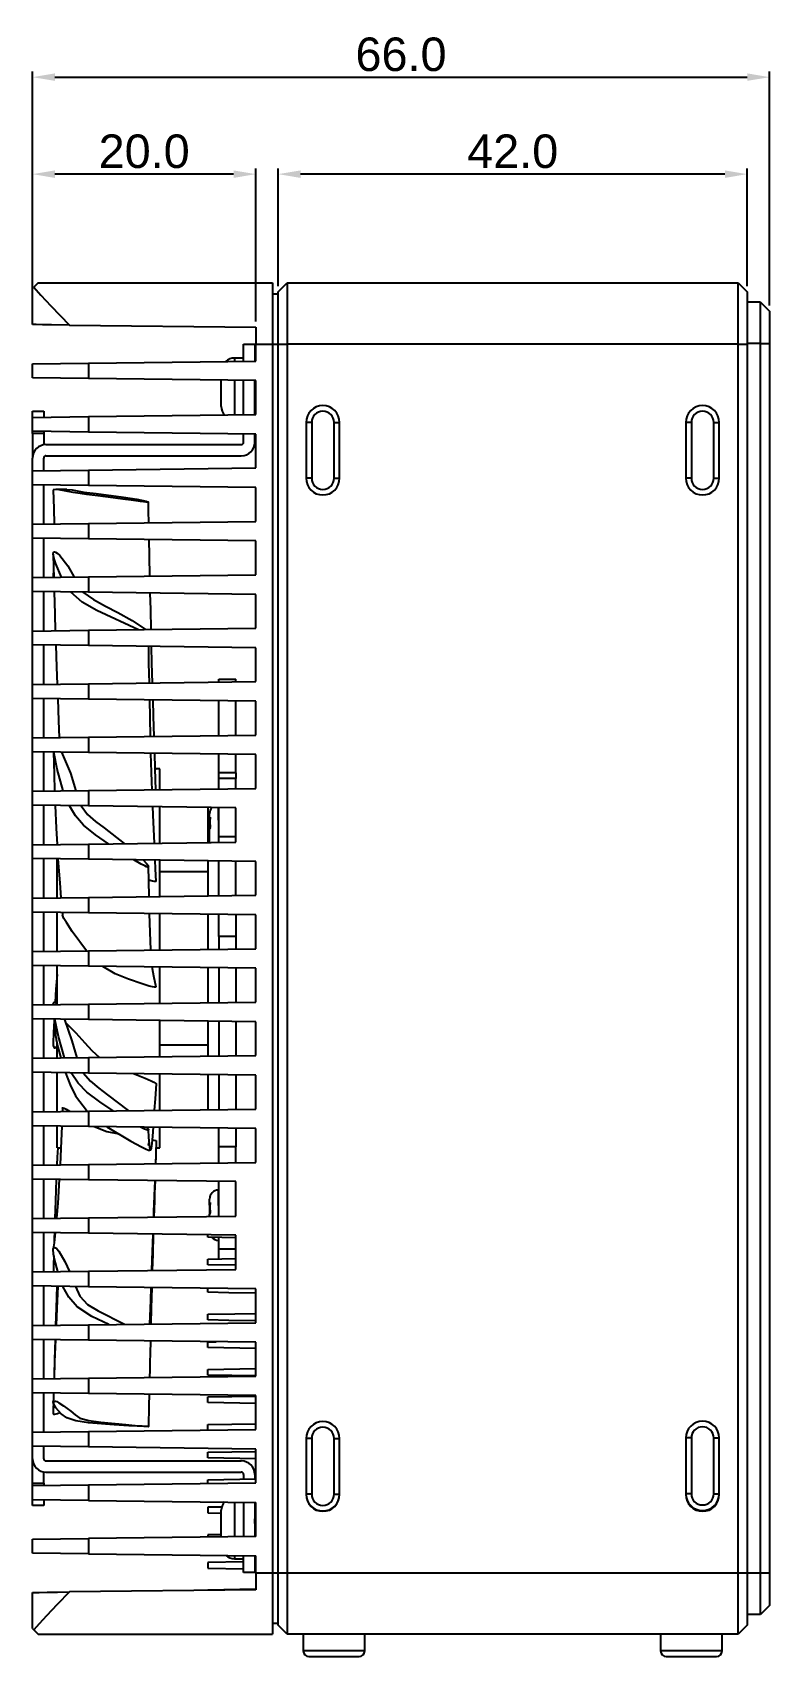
# Model space of a CAD drawing. Header units: millimetres. Extents: x 113 to 1101, y 63 to 734.
# Drawn here: x 512.1 to 578.1, y 487.3 to 632.7 of the extents above; entities that cross this region are included whole.
import ezdxf

# ---------------------------------------------------------------- set-up
doc = ezdxf.new("R2010")
doc.units = ezdxf.units.MM
doc.styles.get("Standard").update_dxf_attribs({"font": 'arial.ttf'})
doc.dimstyles.get("Standard").update_dxf_attribs({"dimtxt": 3, "dimasz": 2, "dimexe": 0.5, "dimexo": 0.5, "dimgap": 0.5, "dimtad": 1, "dimdec": 1, "dimzin": 0, "dimdsep": 46, "dimtxsty": 'Standard', "dimcen": 0.09, "dimclrd": 253, "dimclre": 253, "dimclrt": 6, "dimadec": 0, "dimazin": 0, "dimtfac": 1, "dimtdec": 1, "dimtofl": 0, "dimtmove": 0, "dimatfit": 3, "dimfxl": 1, "dimtolj": 1, "dimtzin": 0, "dimarcsym": 0})

# ---------------------------------------------------------------- blocks, each defined once
blk = doc.blocks.new('*D4')
at = {"color": 253, "lineweight": -2}
for p, q in [((512.09, 610.32), (512.09, 629.23)), ((514.09, 628.73), (576.09, 628.73)), ((578.09, 608.28), (578.09, 629.23))]:
    blk.add_line(p, q, dxfattribs=at)
at = {"color": 253}
for points in [[(514.09, 629.07), (514.09, 628.4), (512.09, 628.73)], [(576.09, 629.07), (576.09, 628.4), (578.09, 628.73)]]:
    blk.add_solid(points, dxfattribs=at)
at = {"layer": 'Defpoints', "color": 0}
for p in [(578.09, 628.73), (512.09, 609.82), (578.09, 607.78)]:
    blk.add_point(p, dxfattribs=at)
at = {"color": 6, "insert": (545.09, 630.76), "char_height": 3, "attachment_point": 5}
blk.add_mtext('\\A1;66.0', dxfattribs=at)
blk = doc.blocks.new('*D5')
at = {"color": 253, "lineweight": -2}
for p, q in [((534.09, 610.02), (534.09, 620.55)), ((574.09, 620.05), (536.09, 620.05)), ((576.09, 610.02), (576.09, 620.55))]:
    blk.add_line(p, q, dxfattribs=at)
at = {"color": 253}
for points in [[(536.09, 620.38), (536.09, 619.71), (534.09, 620.05)], [(574.09, 620.38), (574.09, 619.71), (576.09, 620.05)]]:
    blk.add_solid(points, dxfattribs=at)
at = {"layer": 'Defpoints', "color": 0}
for p in [(534.09, 620.05), (534.09, 609.52), (576.09, 609.52)]:
    blk.add_point(p, dxfattribs=at)
at = {"color": 6, "insert": (555.09, 622.08), "char_height": 3, "attachment_point": 5}
blk.add_mtext('\\A1;42.0', dxfattribs=at)
blk = doc.blocks.new('*D6')
at = {"color": 253, "lineweight": -2}
for p, q in [((512.09, 607.08), (512.09, 620.55)), ((530.09, 620.05), (514.09, 620.05)), ((532.09, 606.84), (532.09, 620.55))]:
    blk.add_line(p, q, dxfattribs=at)
at = {"color": 253}
for points in [[(514.09, 620.38), (514.09, 619.71), (512.09, 620.05)], [(530.09, 620.38), (530.09, 619.71), (532.09, 620.05)]]:
    blk.add_solid(points, dxfattribs=at)
at = {"layer": 'Defpoints', "color": 0}
for p in [(512.09, 620.05), (512.09, 606.58), (532.09, 606.34)]:
    blk.add_point(p, dxfattribs=at)
at = {"color": 6, "insert": (522.09, 622.08), "char_height": 3, "attachment_point": 5}
blk.add_mtext('\\A1;20.0', dxfattribs=at)

msp = doc.modelspace()

# ---------------------------------------------------------------- linework, layer by layer
for p, q in [((512.59, 610.32), (512.2, 609.94)), ((512.59, 610.32), (533.59, 610.32)), ((533.59, 610.32), (533.59, 604.82)), ((533.59, 609.32), (534.09, 609.32)), ((534.09, 609.52), (534.89, 610.32)), ((534.09, 604.82), (534.09, 609.52)), ((534.89, 610.32), (575.29, 610.32)), ((534.89, 610.32), (534.89, 604.82)), ((575.29, 610.32), (576.09, 609.52)), ((575.29, 604.82), (575.29, 610.32)), ((576.09, 609.52), (576.09, 604.82)), ((577.29, 608.58), (576.09, 608.58)), ((577.29, 608.58), (578.09, 607.78)), ((577.29, 604.88), (577.29, 608.58)), ((515.39, 606.54), (532.09, 606.34)), ((578.09, 607.78), (578.09, 604.88)), ((532.09, 606.34), (532.09, 604.82)), ((530.99, 603.58), (530.19, 603.58)), ((530.19, 603.58), (530.19, 603.28)), ((530.99, 604.83), (531.99, 604.83)), ((530.99, 603.29), (530.99, 604.83)), ((531.99, 604.83), (531.99, 603.3)), ((532.09, 604.82), (533.59, 604.82)), ((532.09, 603.3), (532.09, 604.82)), ((533.59, 604.82), (534.09, 604.82)), ((533.59, 604.82), (533.59, 494.82)), ((534.09, 604.82), (534.89, 604.82)), ((534.09, 494.82), (534.09, 604.82)), ((575.29, 604.82), (534.89, 604.82)), ((534.89, 604.82), (534.89, 494.82)), ((575.29, 604.82), (576.09, 604.82)), ((575.29, 494.82), (575.29, 604.82)), ((577.29, 604.88), (576.09, 604.88)), ((576.09, 604.82), (576.09, 494.82)), ((577.29, 604.88), (578.09, 604.88)), ((577.29, 494.78), (577.29, 604.88)), ((578.09, 604.88), (578.09, 494.78)), ((512.09, 603.06), (517.09, 603.12)), ((512.09, 601.8), (512.09, 603.06)), ((517.09, 603.12), (532.09, 603.3)), ((517.09, 603.12), (517.09, 601.74)), ((517.09, 601.74), (512.09, 601.8)), ((532.09, 601.56), (517.09, 601.74)), ((528.99, 601.18), (528.99, 601.59)), ((528.99, 601.18), (528.99, 601.18)), ((530.19, 601.58), (530.19, 598.5)), ((530.99, 598.51), (530.99, 601.57)), ((531.99, 598.52), (531.99, 601.56)), ((532.09, 598.52), (532.09, 601.56)), ((528.99, 600.48), (528.99, 600.48)), ((528.99, 599.32), (528.99, 600.48)), ((528.99, 599.23), (528.99, 599.23)), ((532.05, 599.6), (532.09, 599.6)), ((512.09, 598.27), (512.09, 598.83)), ((512.09, 598.83), (513.09, 598.83)), ((512.09, 598.27), (517.09, 598.34)), ((512.09, 597.02), (512.09, 598.27)), ((513.09, 598.83), (513.09, 598.29)), ((517.09, 598.34), (532.09, 598.52)), ((517.09, 598.34), (517.09, 596.96)), ((536.59, 597.82), (536.59, 597.82)), ((536.59, 597.82), (536.59, 592.82)), ((537.09, 597.82), (536.59, 597.82)), ((537.09, 597.82), (537.09, 592.82)), ((539.09, 597.82), (539.59, 597.82)), ((539.09, 592.82), (539.09, 597.82)), ((539.59, 597.82), (539.59, 597.82)), ((539.59, 592.82), (539.59, 597.82)), ((570.59, 597.82), (570.59, 592.82)), ((571.09, 597.82), (570.59, 597.82)), ((571.09, 597.82), (571.09, 592.82)), ((573.09, 597.82), (573.59, 597.82)), ((573.09, 592.82), (573.09, 597.82)), ((573.59, 592.82), (573.59, 597.82)), ((517.09, 596.96), (512.09, 597.02)), ((512.09, 596.83), (512.09, 597.02)), ((512.09, 596.83), (512.09, 594.63)), ((513.09, 596.83), (512.09, 596.83)), ((513.09, 597), (513.09, 596.83)), ((513.09, 596.83), (513.09, 595.81)), ((532.09, 596.77), (517.09, 596.96)), ((530.99, 596.03), (530.99, 596.79)), ((531.99, 596.03), (531.99, 596.77)), ((532.09, 593.74), (532.09, 596.77)), ((513.29, 595.83), (530.79, 595.83)), ((513.29, 594.83), (530.79, 594.83)), ((512.09, 593.49), (512.09, 594.63)), ((512.09, 593.49), (517.09, 593.55)), ((512.09, 592.23), (512.09, 593.49)), ((513.09, 593.5), (513.09, 594.63)), ((517.09, 593.55), (532.09, 593.74)), ((517.09, 593.55), (517.09, 592.17)), ((517.09, 592.17), (512.09, 592.23)), ((512.09, 588.71), (512.09, 592.23)), ((513.09, 588.72), (513.09, 592.22)), ((532.09, 591.99), (517.09, 592.17)), ((532.09, 588.95), (532.09, 591.99)), ((537.09, 592.82), (536.59, 592.82)), ((539.09, 592.82), (539.59, 592.82)), ((571.09, 592.82), (570.59, 592.82)), ((573.09, 592.82), (573.59, 592.82)), ((515.16, 591.8), (514.2, 591.8)), ((517.09, 588.77), (532.09, 588.95)), ((512.09, 588.71), (517.09, 588.77)), ((512.09, 587.45), (512.09, 588.71)), ((517.09, 588.77), (517.09, 587.39)), ((517.09, 587.39), (512.09, 587.45)), ((512.09, 583.93), (512.09, 587.45)), ((513.09, 583.94), (513.09, 587.44)), ((532.09, 587.21), (517.09, 587.39)), ((532.09, 584.17), (532.09, 587.21)), ((512.09, 583.93), (517.09, 583.99)), ((512.09, 582.67), (512.09, 583.93)), ((517.09, 583.99), (532.09, 584.17)), ((517.09, 583.99), (517.09, 582.61)), ((517.09, 582.61), (512.09, 582.67)), ((512.09, 579.14), (512.09, 582.67)), ((513.09, 579.16), (513.09, 582.66)), ((532.09, 582.42), (517.09, 582.61)), ((532.09, 579.39), (532.09, 582.42)), ((512.09, 579.14), (517.09, 579.21)), ((512.09, 577.89), (512.09, 579.14)), ((517.09, 579.21), (532.09, 579.39)), ((517.09, 579.21), (517.09, 577.83)), ((517.09, 577.83), (512.09, 577.89)), ((512.09, 574.36), (512.09, 577.89)), ((513.09, 574.37), (513.09, 577.87)), ((532.09, 577.64), (517.09, 577.83)), ((532.09, 574.61), (532.09, 577.64)), ((512.09, 574.36), (517.09, 574.42)), ((517.09, 574.42), (532.09, 574.61)), ((517.09, 574.42), (517.09, 573.04)), ((528.79, 574.57), (528.79, 574.83)), ((528.79, 574.83), (530.29, 574.83)), ((530.29, 574.58), (530.29, 574.83)), ((512.09, 573.1), (512.09, 574.36)), ((517.09, 573.04), (512.09, 573.1)), ((512.09, 569.58), (512.09, 573.1)), ((513.09, 569.59), (513.09, 573.09)), ((532.09, 572.86), (517.09, 573.04)), ((528.79, 569.78), (528.79, 572.9)), ((530.29, 569.8), (530.29, 572.88)), ((532.09, 569.82), (532.09, 572.86)), ((512.09, 569.58), (517.09, 569.64)), ((512.09, 568.32), (512.09, 569.58)), ((517.09, 569.64), (532.09, 569.82)), ((517.09, 569.64), (517.09, 568.26)), ((517.09, 568.26), (512.09, 568.32)), ((512.09, 564.8), (512.09, 568.32)), ((513.09, 564.81), (513.09, 568.31)), ((532.09, 568.08), (517.09, 568.26)), ((528.79, 566.43), (528.79, 568.12)), ((530.29, 566.43), (530.29, 568.1)), ((532.09, 565.04), (532.09, 568.08)), ((523.49, 566.79), (523.08, 566.79)), ((523.49, 564.94), (523.49, 566.79)), ((530.29, 566.43), (528.79, 566.43)), ((528.79, 565.93), (528.79, 566.43)), ((528.79, 565), (528.79, 565.93)), ((530.29, 565.93), (528.79, 565.93)), ((530.29, 566.43), (530.29, 565.93)), ((530.29, 565.02), (530.29, 565.93)), ((512.09, 564.8), (517.09, 564.86)), ((512.09, 563.54), (512.09, 564.8)), ((517.09, 564.86), (532.09, 565.04)), ((517.09, 564.86), (517.09, 563.48)), ((517.09, 563.48), (512.09, 563.54)), ((512.09, 560.01), (512.09, 563.54)), ((513.09, 560.02), (513.09, 563.53)), ((530.29, 563.32), (517.09, 563.48)), ((523.49, 560.15), (523.49, 563.4)), ((527.79, 563.35), (527.79, 560.21)), ((527.94, 562.31), (527.94, 562.78)), ((528.74, 562.19), (528.74, 563.34)), ((528.79, 560.73), (528.79, 563.33)), ((530.29, 560.24), (530.29, 563.32)), ((527.94, 562.29), (527.94, 562.31)), ((527.94, 562.23), (527.94, 562.29)), ((527.94, 562.29), (528.02, 562.29)), ((527.94, 562.23), (528.01, 562.23)), ((527.94, 562.23), (527.94, 561.39)), ((527.94, 560.26), (527.94, 561.39)), ((528.74, 562.19), (528.79, 562.19)), ((528.74, 562.19), (528.74, 560.22)), ((512.09, 560.01), (517.09, 560.07)), ((512.09, 558.76), (512.09, 560.01)), ((514.29, 560.04), (514.29, 560.1)), ((517.09, 560.07), (530.29, 560.24)), ((517.09, 560.07), (517.09, 558.7)), ((527.94, 560.26), (527.94, 560.21)), ((528.79, 560.22), (528.79, 560.73)), ((528.79, 560.73), (530.29, 560.73)), ((517.09, 558.7), (512.09, 558.76)), ((512.09, 555.23), (512.09, 558.76)), ((513.09, 555.24), (513.09, 558.74)), ((514.29, 555.26), (514.29, 558.73)), ((532.09, 558.51), (517.09, 558.7)), ((523.49, 555.37), (523.49, 558.62)), ((527.79, 558.57), (527.79, 555.42)), ((528.79, 555.43), (528.79, 558.55)), ((530.29, 555.45), (530.29, 558.53)), ((532.09, 555.48), (532.09, 558.51)), ((527.79, 557.58), (523.49, 557.58)), ((512.09, 555.23), (517.09, 555.29)), ((512.09, 553.97), (512.09, 555.23)), ((517.09, 555.29), (532.09, 555.48)), ((517.09, 555.29), (517.09, 553.91)), ((517.09, 553.91), (512.09, 553.97)), ((512.09, 550.45), (512.09, 553.97)), ((513.09, 550.46), (513.09, 553.96)), ((514.29, 550.48), (514.29, 553.95)), ((532.09, 553.73), (517.09, 553.91)), ((523.49, 550.59), (523.49, 553.84)), ((527.79, 553.78), (527.79, 550.64)), ((528.79, 551.8), (528.79, 553.77)), ((530.29, 553.75), (530.29, 551.8)), ((532.09, 550.69), (532.09, 553.73)), ((528.79, 551.8), (528.79, 550.65)), ((530.29, 551.8), (528.79, 551.8)), ((530.29, 551.8), (530.29, 550.67)), ((512.09, 550.45), (517.09, 550.51)), ((512.09, 549.19), (512.09, 550.45)), ((517.09, 550.51), (532.09, 550.69)), ((517.09, 550.51), (517.09, 549.13)), ((517.09, 549.13), (512.09, 549.19)), ((512.09, 545.67), (512.09, 549.19)), ((513.09, 545.68), (513.09, 549.18)), ((514.29, 545.7), (514.29, 549.16)), ((532.09, 548.95), (517.09, 549.13)), ((523.49, 545.8), (523.49, 549.05)), ((527.79, 549), (527.79, 545.86)), ((528.79, 548.99), (528.79, 545.87)), ((530.29, 548.97), (530.29, 545.89)), ((532.09, 545.91), (532.09, 548.95)), ((512.09, 545.67), (517.09, 545.73)), ((512.09, 544.41), (512.09, 545.67)), ((517.09, 545.73), (532.09, 545.91)), ((517.09, 545.73), (517.09, 544.35)), ((517.09, 544.35), (512.09, 544.41)), ((512.09, 540.88), (512.09, 544.41)), ((513.09, 540.9), (513.09, 544.4)), ((532.09, 544.16), (517.09, 544.35)), ((523.49, 541.02), (523.49, 544.27)), ((527.79, 544.22), (527.79, 541.07)), ((528.79, 544.2), (528.79, 541.09)), ((530.29, 544.19), (530.29, 541.11)), ((532.09, 541.13), (532.09, 544.16)), ((512.09, 540.88), (517.09, 540.94)), ((514.29, 540.91), (514.29, 542.19)), ((517.09, 540.94), (532.09, 541.13)), ((517.09, 540.94), (517.09, 539.56)), ((523.49, 542.08), (527.79, 542.08)), ((512.09, 539.63), (512.09, 540.88)), ((517.09, 539.56), (512.09, 539.63)), ((512.09, 536.1), (512.09, 539.63)), ((513.09, 536.11), (513.09, 539.61)), ((514.29, 536.13), (514.29, 539.6)), ((532.09, 539.38), (517.09, 539.56)), ((523.49, 536.24), (523.49, 539.49)), ((527.79, 539.43), (527.79, 536.29)), ((528.79, 539.42), (528.79, 536.3)), ((530.29, 539.4), (530.29, 536.32)), ((532.09, 536.34), (532.09, 539.38)), ((512.09, 536.1), (517.09, 536.16)), ((512.09, 534.84), (512.09, 536.1)), ((517.09, 536.16), (532.09, 536.34)), ((517.09, 536.16), (517.09, 534.78)), ((517.09, 534.78), (512.09, 534.84)), ((512.09, 531.32), (512.09, 534.84)), ((513.09, 531.33), (513.09, 534.83)), ((514.29, 532.87), (514.29, 534.82)), ((532.09, 534.6), (517.09, 534.78)), ((523.49, 532.87), (523.49, 534.7)), ((528.79, 532.97), (528.79, 534.64)), ((530.29, 534.62), (530.29, 532.97)), ((532.09, 531.56), (532.09, 534.6)), ((514.29, 532.87), (514.64, 532.87)), ((523.14, 532.87), (523.49, 532.87)), ((528.79, 531.52), (528.79, 532.97)), ((530.29, 532.97), (528.79, 532.97)), ((530.29, 531.54), (530.29, 532.97)), ((512.09, 531.32), (517.09, 531.38)), ((512.09, 530.06), (512.09, 531.32)), ((517.09, 531.38), (532.09, 531.56)), ((517.09, 531.38), (517.09, 530)), ((517.09, 530), (512.09, 530.06)), ((512.09, 526.54), (512.09, 530.06)), ((513.09, 526.55), (513.09, 530.05)), ((530.29, 529.84), (517.09, 530)), ((528.79, 526.74), (528.79, 529.86)), ((530.29, 526.76), (530.29, 529.84)), ((527.94, 527.81), (527.94, 528.28)), ((528.79, 529.08), (528.74, 529.08)), ((528.74, 527.69), (528.74, 529.08)), ((512.09, 526.54), (517.09, 526.6)), ((512.09, 525.28), (512.09, 526.54)), ((517.09, 526.6), (530.29, 526.76)), ((517.09, 526.6), (517.09, 525.22)), ((527.94, 527.79), (527.94, 527.81)), ((527.94, 527.73), (527.94, 527.79)), ((527.94, 527.79), (528.02, 527.79)), ((527.94, 527.73), (528.01, 527.73)), ((527.94, 527.73), (527.94, 526.89)), ((527.94, 526.73), (527.94, 526.89)), ((528.74, 527.69), (528.79, 527.69)), ((528.74, 527.69), (528.74, 526.74)), ((517.09, 525.22), (512.09, 525.28)), ((512.09, 521.75), (512.09, 525.28)), ((513.09, 521.77), (513.09, 525.27)), ((530.29, 525.06), (517.09, 525.22)), ((527.79, 524.87), (527.79, 525.09)), ((530.29, 521.97), (530.29, 525.06)), ((530.29, 524.82), (527.79, 524.87)), ((528.74, 524.85), (528.74, 524.58)), ((528.74, 524.58), (528.79, 524.58)), ((528.79, 523.83), (528.79, 524.85)), ((528.79, 522.93), (528.79, 523.83)), ((528.79, 523.83), (530.29, 523.83)), ((527.79, 522.91), (530.29, 522.95)), ((527.79, 522.4), (527.79, 522.91)), ((530.29, 522.35), (527.79, 522.4)), ((512.09, 521.75), (517.09, 521.81)), ((512.09, 520.5), (512.09, 521.75)), ((517.09, 521.81), (530.29, 521.97)), ((517.09, 521.81), (517.09, 520.43)), ((517.09, 520.43), (512.09, 520.5)), ((512.09, 516.97), (512.09, 520.5)), ((513.09, 516.98), (513.09, 520.48)), ((532.09, 520.25), (517.09, 520.43)), ((527.79, 519.93), (527.79, 520.3)), ((532.09, 517.21), (532.09, 520.25)), ((527.79, 517.46), (527.79, 517.97)), ((512.09, 516.97), (517.09, 517.03)), ((512.09, 515.71), (512.09, 516.97)), ((517.09, 517.03), (532.09, 517.21)), ((517.09, 517.03), (517.09, 515.65)), ((517.09, 515.65), (512.09, 515.71)), ((512.09, 512.19), (512.09, 515.71)), ((513.09, 512.2), (513.09, 515.7)), ((532.09, 515.47), (517.09, 515.65)), ((527.79, 515.5), (528.55, 515.51)), ((527.79, 514.99), (527.79, 515.5)), ((532.09, 514.91), (527.79, 514.99)), ((532.09, 512.43), (532.09, 515.47)), ((512.09, 512.19), (517.09, 512.25)), ((512.09, 510.93), (512.09, 512.19)), ((517.09, 512.25), (532.09, 512.43)), ((517.09, 512.25), (517.09, 510.87)), ((527.79, 513.03), (532.09, 513.1)), ((527.79, 512.52), (527.79, 513.03)), ((532.09, 512.44), (527.79, 512.52)), ((517.09, 510.87), (512.09, 510.93)), ((512.09, 507.41), (512.09, 510.93)), ((513.09, 507.42), (513.09, 510.92)), ((532.09, 510.69), (517.09, 510.87)), ((527.79, 510.56), (532.09, 510.63)), ((527.79, 510.05), (527.79, 510.56)), ((532.09, 507.65), (532.09, 510.69)), ((532.09, 509.97), (527.79, 510.05)), ((517.09, 507.47), (532.09, 507.65)), ((527.79, 508.09), (532.09, 508.16)), ((527.79, 507.6), (527.79, 508.09)), ((512.09, 507.4), (517.09, 507.47)), ((512.09, 506.15), (512.09, 507.4)), ((517.09, 506.09), (512.09, 506.15)), ((512.09, 505.03), (512.09, 506.15)), ((513.09, 505.03), (513.09, 506.14)), ((517.09, 507.47), (517.09, 506.09)), ((532.09, 505.9), (517.09, 506.09)), ((536.59, 506.85), (536.59, 501.85)), ((537.09, 506.85), (536.59, 506.85)), ((537.09, 506.85), (537.09, 501.85)), ((539.09, 506.85), (539.59, 506.85)), ((539.09, 501.85), (539.09, 506.85)), ((539.59, 501.85), (539.59, 506.85)), ((570.59, 506.89), (570.59, 501.89)), ((571.09, 506.89), (570.59, 506.89)), ((571.09, 506.89), (571.09, 501.89)), ((573.09, 506.89), (573.59, 506.89)), ((573.09, 501.89), (573.09, 506.89)), ((573.59, 501.89), (573.59, 506.89)), ((512.09, 502.83), (512.09, 505.03)), ((513.29, 504.83), (530.79, 504.83)), ((527.79, 505.62), (532.09, 505.69)), ((527.79, 505.11), (527.79, 505.62)), ((532.09, 505.03), (527.79, 505.11)), ((532.09, 502.87), (532.09, 505.9)), ((513.09, 502.83), (513.09, 503.85)), ((513.29, 503.83), (530.79, 503.83)), ((527.79, 503.15), (532.09, 503.22)), ((527.79, 502.81), (527.79, 503.15)), ((530.99, 503.63), (530.99, 503.2)), ((531.99, 503.63), (531.99, 503.22)), ((512.09, 502.62), (512.09, 502.83)), ((512.09, 502.83), (513.09, 502.83)), ((512.09, 502.62), (517.09, 502.68)), ((512.09, 501.36), (512.09, 502.62)), ((513.09, 502.83), (513.09, 502.63)), ((517.09, 502.68), (532.09, 502.87)), ((517.09, 502.68), (517.09, 501.3)), ((537.09, 501.85), (536.59, 501.85)), ((536.59, 501.85), (536.59, 501.82)), ((539.09, 501.85), (539.59, 501.85)), ((539.59, 501.82), (539.59, 501.85)), ((571.09, 501.89), (570.59, 501.89)), ((570.59, 501.89), (570.59, 501.82)), ((573.09, 501.89), (573.59, 501.89)), ((573.59, 501.82), (573.59, 501.89)), ((517.09, 501.3), (512.09, 501.36)), ((512.09, 500.83), (512.09, 501.36)), ((513.09, 500.83), (512.09, 500.83)), ((513.09, 501.35), (513.09, 500.83)), ((517.09, 501.3), (532.09, 501.12)), ((529.03, 500.7), (527.79, 500.68)), ((527.79, 500.68), (527.79, 500.17)), ((528.99, 500.43), (528.99, 500.43)), ((528.99, 499.18), (528.99, 500.34)), ((530.19, 501.14), (530.19, 498.06)), ((530.99, 501.13), (530.99, 498.07)), ((531.99, 501.12), (531.99, 498.08)), ((532.09, 500.75), (531.99, 500.75)), ((532.09, 500.33), (532.08, 500.33)), ((532.09, 498.08), (532.09, 501.12)), ((527.79, 500.17), (528.99, 500.15)), ((528.99, 499.18), (528.99, 499.18)), ((512.09, 497.84), (517.09, 497.9)), ((512.09, 496.58), (512.09, 497.84)), ((532.09, 498.08), (517.09, 497.9)), ((517.09, 497.9), (517.09, 496.52)), ((528.99, 498.23), (527.79, 498.21)), ((527.79, 498.21), (527.79, 498.03)), ((528.99, 498.48), (528.99, 498.48)), ((528.99, 498.05), (528.99, 498.48)), ((517.09, 496.52), (512.09, 496.58)), ((517.09, 496.52), (532.09, 496.34)), ((530.19, 496.36), (530.19, 496.08)), ((530.19, 496.08), (530.99, 496.08)), ((530.99, 494.83), (530.99, 496.35)), ((531.99, 496.34), (531.99, 494.83)), ((532.09, 494.82), (532.09, 496.34)), ((530.99, 495.79), (527.79, 495.74)), ((527.79, 495.74), (527.79, 495.23)), ((527.79, 495.23), (530.99, 495.17)), ((531.99, 494.83), (530.99, 494.83)), ((532.09, 495.81), (531.99, 495.81)), ((531.99, 495.15), (532.09, 495.15)), ((532.09, 494.82), (532.09, 493.3)), ((532.09, 494.82), (533.59, 494.82)), ((533.59, 494.82), (534.09, 494.82)), ((533.59, 494.82), (533.59, 489.32)), ((534.09, 490.12), (534.09, 494.82)), ((534.09, 494.82), (534.89, 494.82)), ((534.89, 494.82), (575.29, 494.82)), ((534.89, 494.82), (534.89, 489.32)), ((575.29, 489.32), (575.29, 494.82)), ((575.29, 494.82), (576.09, 494.82)), ((576.09, 494.82), (576.09, 490.12)), ((577.29, 494.78), (576.09, 494.78)), ((578.09, 494.78), (577.29, 494.78)), ((577.29, 491.08), (577.29, 494.78)), ((578.09, 494.78), (578.09, 491.88)), ((532.09, 493.3), (515.39, 493.1)), ((532.09, 493.34), (527.79, 493.27)), ((527.79, 493.27), (527.79, 493.25)), ((578.09, 491.88), (577.29, 491.08)), ((533.59, 490.32), (534.09, 490.32)), ((534.89, 489.32), (534.09, 490.12)), ((576.09, 490.12), (575.29, 489.32)), ((577.29, 491.08), (576.09, 491.08)), ((512.2, 489.7), (512.59, 489.32)), ((512.59, 489.32), (533.59, 489.32)), ((575.29, 489.32), (534.89, 489.32)), ((536.34, 489.32), (536.34, 487.82)), ((541.84, 487.82), (541.84, 489.32)), ((568.34, 489.32), (568.34, 487.82)), ((573.84, 487.82), (573.84, 489.32)), ((539.09, 487.82), (536.34, 487.82)), ((536.84, 487.32), (539.09, 487.32)), ((541.84, 487.82), (539.09, 487.82)), ((539.09, 487.32), (541.34, 487.32)), ((571.09, 487.82), (568.34, 487.82)), ((568.84, 487.32), (571.09, 487.32)), ((573.84, 487.82), (571.09, 487.82)), ((571.09, 487.32), (573.34, 487.32))]:
    msp.add_line(p, q)
for points in [[(512.09, 609.82), (512.15, 609.88), (512.2, 609.94)], [(512.09, 606.58), (512.09, 608.39), (512.09, 609.82)], [(512.2, 609.94), (512.85, 609.21), (513.74, 608.26), (515.39, 606.54)], [(515.39, 606.54), (513.8, 606.56), (512.99, 606.57), (512.41, 606.58), (512.09, 606.58)], [(528.99, 600.48), (528.99, 600.87), (528.99, 601.18)], [(532.09, 600.22), (532.06, 600.68), (532.04, 600.99), (532.02, 601.29), (532, 601.57)], [(528.99, 599.23), (528.99, 599.28), (528.99, 599.32)], [(531.99, 600), (532.04, 599.63), (532.05, 599.61), (532.05, 599.6), (532.06, 599.6)], [(531.99, 599.48), (532.03, 599.55), (532.06, 599.6)], [(522.48, 590.68), (522.46, 590.68), (522.44, 590.68), (522.41, 590.68), (522.34, 590.68), (522.24, 590.69), (522.05, 590.71), (521.73, 590.75), (521.16, 590.82), (520.17, 590.95), (518.43, 591.17), (516.95, 591.36), (515.74, 591.54), (514.97, 591.69), (514.47, 591.78), (514.12, 591.8), (514, 591.79), (513.96, 591.78), (513.95, 591.77), (513.94, 591.77)], [(513.94, 591.77), (513.99, 590.08), (514.03, 588.73)], [(515.16, 591.8), (515.64, 591.77), (516.08, 591.69), (516.68, 591.56), (517.78, 591.44), (520.24, 591.13), (521.44, 590.94), (522.01, 590.82), (522.27, 590.76), (522.4, 590.72), (522.47, 590.69), (522.48, 590.69), (522.48, 590.68)], [(522.51, 588.85), (522.49, 589.87), (522.48, 590.68)], [(514.69, 583.96), (514.19, 585.17), (514.04, 585.6), (513.94, 586.03), (513.98, 586.19), (514.06, 586.22), (514.16, 586.19), (514.31, 586.11), (514.55, 585.9), (515.26, 584.98), (515.81, 583.97)], [(513.94, 586.02), (513.97, 584.86), (513.99, 583.95)], [(522.61, 584.06), (522.57, 585.86), (522.54, 587.33)], [(513.98, 584.45), (513.96, 584.36), (513.95, 584.3), (513.95, 584.25), (513.94, 584.19)], [(513.94, 584.19), (513.95, 584.06), (513.96, 583.95)], [(514.03, 582.65), (514.03, 582.57), (514.03, 582.51)], [(514.03, 582.64), (514.08, 580.69), (514.13, 579.17)], [(521.58, 579.26), (517.86, 580.97), (516.53, 581.72), (515.51, 582.62)], [(516.6, 582.61), (517.54, 581.96), (518.64, 581.38), (519.74, 580.8), (521.02, 580.08), (522.22, 579.27)], [(522.72, 579.27), (522.68, 581.07), (522.64, 582.54)], [(514.17, 577.86), (514.24, 575.9), (514.29, 574.38)], [(522.56, 574.49), (522.52, 576.24), (522.5, 577.76)], [(522.84, 574.49), (522.79, 576.27), (522.76, 577.76)], [(514.35, 573.07), (514.43, 571.1), (514.49, 569.61)], [(522.66, 569.7), (522.62, 571.41), (522.59, 572.97)], [(522.99, 569.71), (522.93, 571.52), (522.89, 572.97)], [(513.96, 568.3), (514.02, 566.32), (514.07, 564.82)], [(514.85, 564.83), (514.31, 566.78), (514, 568.3)], [(514.7, 568.3), (515.48, 566.4), (515.96, 564.84)], [(522.8, 564.93), (522.78, 565.64), (522.75, 566.49), (522.7, 568.18)], [(523.13, 564.93), (523.08, 566.8), (523.04, 568.19)], [(523.16, 566.79), (523.11, 566.79), (523.08, 566.79)], [(523.1, 566.79), (523.16, 566.79), (523.16, 566.79), (523.16, 566.79), (523.16, 566.79), (523.16, 566.79), (523.16, 566.79), (523.16, 566.79), (523.16, 566.79), (523.16, 566.79), (523.16, 566.79), (523.16, 566.79)], [(514.12, 563.51), (514.21, 561.49), (514.29, 560.04)], [(518.89, 560.1), (517.74, 560.89), (516.67, 561.77), (515.94, 562.58), (515.39, 563.49)], [(516.46, 563.48), (517.02, 562.72), (517.74, 562.09), (518.51, 561.51), (520.31, 560.11)], [(523.01, 560.16), (522.9, 562.65), (522.89, 562.67), (522.89, 562.7), (522.86, 563.41)], [(528.03, 562.46), (527.96, 562.38), (527.94, 562.31)], [(527.94, 561.39), (527.97, 561.47), (528.03, 561.54)], [(528.03, 561.54), (528, 562.06), (528.03, 562.46)], [(527.94, 560.21), (527.94, 560.24), (527.94, 560.26)], [(514.37, 558.71), (514.53, 556.59), (514.64, 555.26)], [(522.48, 558.04), (522.46, 558.02), (522.44, 558.01), (522.4, 558.01), (522.31, 558.03), (522.14, 558.11), (521.81, 558.27), (521.17, 558.64)], [(522, 558.64), (522.3, 558.32), (522.42, 558.17), (522.46, 558.1), (522.48, 558.04)], [(523.16, 556.72), (523.11, 557.85), (523.08, 558.63)], [(522.54, 555.35), (522.5, 556.79), (522.48, 558.04)], [(523.16, 556.72), (522.99, 556.72), (522.83, 556.75), (522.5, 556.82)], [(514.76, 553.94), (514.77, 553.81), (514.78, 553.71)], [(516.94, 550.51), (515.63, 552.25), (515.12, 553.05), (514.91, 553.41), (514.78, 553.71)], [(522.7, 550.58), (522.63, 552.18), (522.58, 553.83)], [(514.29, 548.38), (514.18, 547.08), (514.11, 545.9)], [(523.16, 547.25), (523, 547.24), (522.84, 547.27), (522.53, 547.35), (521.91, 547.54), (520.69, 547.96), (519.5, 548.45), (518.4, 549.11)], [(523.16, 547.25), (522.96, 548.25), (522.89, 548.57), (522.81, 549.06)], [(513.95, 545.69), (513.97, 545.84), (513.99, 545.89), (514.04, 545.92), (514.18, 545.84), (514.29, 545.71)], [(514.03, 544.28), (513.98, 543.17), (513.95, 542.26)], [(514.02, 544.38), (514.16, 542.96), (514.21, 542.58), (514.36, 541.89), (514.62, 540.92)], [(514.96, 540.92), (514.42, 542.84), (514.1, 544.38)], [(514.97, 544.37), (515.62, 542.45), (516.06, 540.93)], [(515.1, 544.03), (515.96, 543.15), (516.77, 542.26), (517.41, 541.58), (518.1, 540.95)], [(513.95, 542.26), (513.95, 542.03), (514.02, 541.81), (514.09, 541.81), (514.16, 541.86), (514.29, 542.01)], [(515.05, 539.59), (515.46, 538.51), (515.94, 537.52), (517.02, 536.11)], [(519.32, 536.19), (518.11, 536.98), (516.97, 537.85), (516.17, 538.65), (515.54, 539.57)], [(516.62, 539.57), (517.27, 538.83), (518.04, 538.21), (518.82, 537.62), (520.66, 536.21)], [(521.13, 539.52), (522.19, 539.09), (522.71, 538.87), (522.96, 538.75), (523.14, 538.64), (523.16, 538.62), (523.16, 538.61), (523.16, 538.59)], [(523.16, 538.59), (523.06, 537.26), (522.99, 536.24)], [(514.78, 536.45), (514.77, 536.27), (514.77, 536.13)], [(514.78, 536.43), (514.78, 536.45), (514.8, 536.46), (514.94, 536.41), (515.1, 536.33), (515.41, 536.14)], [(514.72, 534.81), (514.64, 532.82), (514.57, 531.34)], [(517.61, 534.77), (518.76, 534.33), (519.81, 534.11)], [(518.76, 534.76), (520.91, 533.46), (521.84, 532.96), (522.21, 532.77), (522.47, 532.67), (522.56, 532.65), (522.58, 532.66), (522.59, 532.67)], [(522.48, 534.48), (522.46, 534.46), (522.44, 534.45), (522.39, 534.45), (522.3, 534.48), (522.12, 534.55), (521.77, 534.73)], [(522.33, 534.72), (522.43, 534.59), (522.47, 534.53), (522.48, 534.48)], [(522.56, 533.19), (522.51, 533.82), (522.48, 534.48)], [(522.89, 534.71), (522.83, 533.91), (522.77, 533.24), (522.72, 532.84), (522.68, 532.68)], [(514.35, 532.87), (514.31, 532.03), (514.28, 531.35)], [(522.46, 533.07), (522.5, 533.18), (522.51, 533.31)], [(522.68, 532.68), (522.67, 532.66), (522.66, 532.66), (522.65, 532.67), (522.64, 532.7), (522.62, 532.74), (522.6, 532.86), (522.56, 533.19)], [(522.81, 533.59), (523.1, 533.53), (523.16, 533.51), (523.16, 533.51), (523.16, 533.51), (523.16, 533.51), (523.16, 533.51)], [(523.16, 533.51), (523.12, 532.29), (523.09, 531.43)], [(523.14, 532.87), (523.12, 532.07), (523.1, 531.45)], [(514.22, 530.04), (514.15, 528.12), (514.1, 526.56)], [(514.49, 530.03), (514.35, 527.91), (514.24, 526.56)], [(523.04, 529.9), (522.99, 528.58), (522.96, 527.84), (522.94, 527.21), (522.92, 526.67)], [(523.06, 529.93), (523.02, 528.82), (523, 528.1), (522.98, 527.38), (522.96, 526.67)], [(528.03, 527.96), (527.96, 527.88), (527.94, 527.81)], [(528.03, 527.04), (528, 527.56), (528.03, 527.96)], [(527.94, 526.89), (527.97, 526.97), (528.03, 527.04)], [(514.12, 525.25), (514.02, 524.35), (513.95, 523.81)], [(514.06, 525.26), (514.04, 524.82), (514.03, 524.48)], [(522.87, 525.15), (522.84, 524.32), (522.82, 523.62), (522.79, 522.8), (522.76, 521.88)], [(522.91, 525.15), (522.86, 523.32), (522.82, 521.88)], [(514.36, 521.78), (514.06, 522.91), (513.98, 523.34), (513.95, 523.78), (513.97, 523.87), (514.02, 523.94), (514.09, 523.94), (514.16, 523.9), (514.27, 523.81), (514.44, 523.6), (514.98, 522.7), (515.41, 521.8)], [(514, 523.2), (513.98, 522.41), (513.96, 521.78)], [(514.33, 521.86), (514.33, 521.82), (514.33, 521.78)], [(514.28, 520.47), (514.21, 518.52), (514.16, 516.99)], [(514.35, 520.47), (514.27, 518.48), (514.21, 516.99)], [(518.93, 517.05), (517.41, 517.76), (516.08, 518.62), (515.33, 519.49), (514.82, 520.46)], [(515.95, 520.45), (516.34, 519.59), (517.01, 518.85), (517.97, 518.28), (520.34, 517.07)], [(522.7, 520.36), (522.66, 519.22), (522.63, 518.49), (522.59, 517.78), (522.56, 517.1)], [(522.78, 520.36), (522.73, 518.52), (522.7, 517.1)], [(532.09, 519.85), (529.68, 519.89), (527.79, 519.93)], [(527.79, 517.97), (530.2, 518.01), (532.09, 518.04)], [(532.09, 517.38), (529.68, 517.42), (527.79, 517.46)], [(514.15, 515.68), (514.07, 513.7), (514.02, 512.21)], [(514.12, 515.69), (514.07, 513.92), (514.03, 512.55)], [(522.66, 515.58), (522.63, 514.43), (522.61, 513.71), (522.6, 513), (522.58, 512.3)], [(513.97, 510.9), (513.96, 510.44), (513.94, 510.08)], [(522.54, 510.79), (522.52, 509.79), (522.5, 509.15), (522.49, 508.53), (522.48, 507.91)], [(513.97, 510.05), (513.95, 509.52), (513.94, 509.11)], [(513.94, 509.1), (513.95, 509.07), (513.97, 509.03), (514.1, 509.02), (514.2, 509.04), (514.33, 509.08), (514.54, 509.16)], [(528.99, 500.34), (528.99, 500.39), (528.99, 500.43)], [(532.07, 500.32), (532.02, 500.24), (531.99, 500.18)], [(532.08, 500.33), (532.07, 500.33), (532.07, 500.32)], [(528.99, 498.48), (528.99, 498.87), (528.99, 499.18)], [(532.09, 498.22), (532.05, 498.71), (532.03, 499.05), (532.01, 499.37), (531.99, 499.65)], [(512.09, 493.06), (512.31, 493.06), (512.7, 493.06), (513.41, 493.07), (514.32, 493.08), (515.39, 493.1)], [(512.09, 489.82), (512.09, 491.63), (512.09, 493.06)], [(515.39, 493.1), (514.31, 491.98), (513.33, 490.95), (512.69, 490.25), (512.2, 489.7)], [(512.09, 489.82), (512.15, 489.76), (512.2, 489.7)]]:
    msp.add_lwpolyline(points)
msp.add_lwpolyline([(522.48, 507.91), (522.45, 507.91), (522.43, 507.91), (522.38, 507.91), (522.29, 507.92), (522.15, 507.92), (521.9, 507.93), (521.47, 507.94), (520.72, 507.98), (519.39, 508.05), (517.11, 508.24), (515.96, 508.43), (515.17, 508.7), (514.66, 509.05), (514.17, 509.59), (514.01, 509.87), (513.94, 510.09), (513.98, 510.17), (514.15, 510.17), (514.26, 510.14), (514.45, 510.04), (514.87, 509.77), (515.51, 509.28), (515.91, 508.95), (516.34, 508.65), (517.12, 508.44), (518.21, 508.29), (520.46, 508.08), (521.54, 507.98), (522.05, 507.95), (522.3, 507.93), (522.45, 507.92), (522.47, 507.92), (522.48, 507.92), (522.48, 507.92), (522.48, 507.92), (522.48, 507.92), (522.48, 507.92), (522.48, 507.91)], close=True)
for centre, radius, start, end in [((530.19, 602.38), 1.2, 90, 132.1552), ((530.19, 599.28), 1.2, 182.3861, 221.4373), ((538.09, 597.82), 1.5, 0, 180), ((538.09, 597.82), 1.5, 0, 180), ((572.09, 597.82), 1.5, 0, 180), ((572.09, 597.82), 1.5, 0, 180), ((538.09, 597.82), 1, 0, 180), ((572.09, 597.82), 1, 0, 180), ((513.29, 594.63), 1.2, 90, 180), ((513.29, 594.63), 0.2, 90, 180), ((530.79, 596.03), 1.2, 270, 360), ((530.79, 596.03), 0.2, 270, 360), ((538.09, 592.82), 1.5, 180, 0), ((538.09, 592.82), 1, 180, 0), ((572.09, 592.82), 1.5, 180, 0), ((572.09, 592.82), 1, 180, 0), ((528.74, 562.78), 0.8, 135.1997, 180), ((528.74, 528.28), 0.8, 90, 180), ((528.74, 525.38), 0.8, 220.3327, 270), ((538.09, 506.85), 1.5, 0, 180), ((538.09, 506.85), 1, 0, 180), ((572.09, 506.89), 1.5, 0, 180), ((572.09, 506.89), 1, 0, 180), ((513.29, 505.03), 1.2, 180, 270), ((513.29, 505.03), 0.2, 180, 270), ((530.79, 503.63), 1.2, 0, 90), ((530.79, 503.63), 0.2, 0, 90), ((538.09, 501.85), 1.5, 180, 0), ((538.09, 501.82), 1.5, 180, 0), ((538.09, 501.85), 1, 180, 0), ((572.09, 501.89), 1.5, 180, 0), ((572.09, 501.82), 1.5, 180, 0), ((572.09, 501.89), 1, 180, 0), ((530.19, 500.38), 1.2, 139.6882, 177.6094), ((530.19, 497.28), 1.2, 229.1623, 270), ((536.84, 487.82), 0.5, 180, 270), ((541.34, 487.82), 0.5, 270, 0), ((568.84, 487.82), 0.5, 180, 270), ((573.34, 487.82), 0.5, 270, 0)]:
    msp.add_arc(centre, radius, start, end)

# ---------------------------------------------------------------- dimensions: what is measured, and where the dimension line sits
for base, p1, p2, picture, middle in [((578.09, 628.73), (512.09, 609.82), (578.09, 607.78), '*D4', (545.09, 630.76)), ((512.09, 620.05), (532.09, 606.34), (512.09, 606.58), '*D6', (522.09, 622.08)), ((534.09, 620.05), (576.09, 609.52), (534.09, 609.52), '*D5', (555.09, 622.08))]:
    dim = msp.add_linear_dim(base=base, p1=p1, p2=p2, dimstyle='Standard')
    dim.commit()
    dim.dimension.update_dxf_attribs({"geometry": picture, "text_midpoint": middle})

doc.saveas('drawing.dxf')
